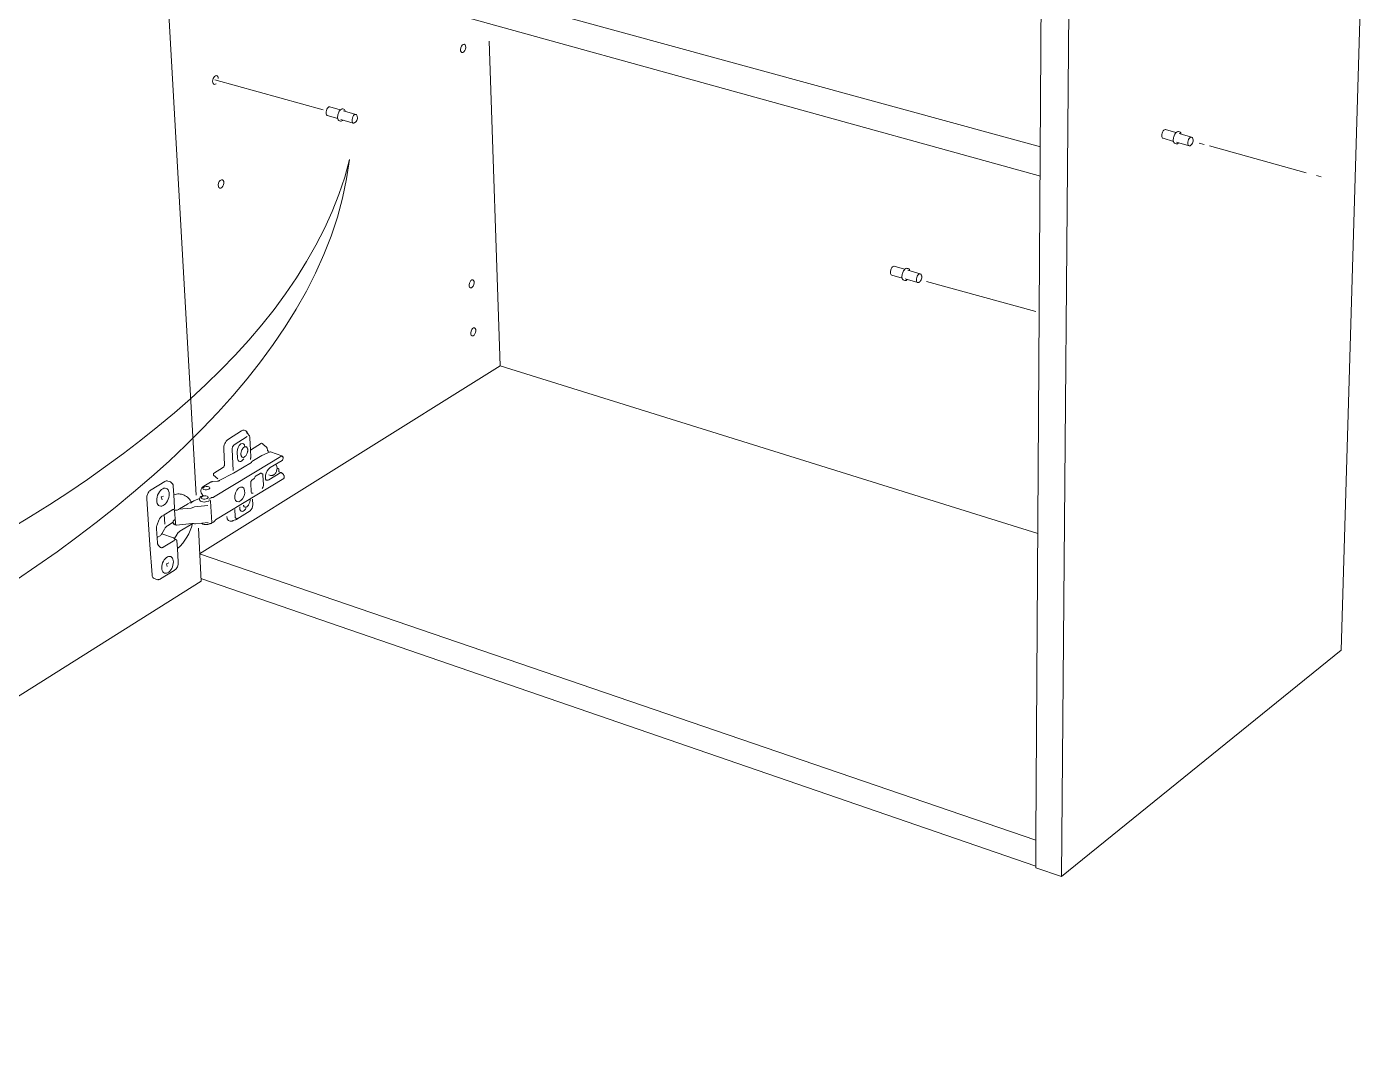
# Model space of a CAD drawing. Header units: metres. Extents: x -11.5 to 7.4, y -3.8 to 5.9.
# Drawn here: x 4.3625 to 4.6817, y -2.1862 to -1.9415 of the extents above; entities that cross this region are included whole.
import ezdxf

# ---------------------------------------------------------------- set-up
doc = ezdxf.new("R2010")
doc.units = ezdxf.units.M
doc.header["$MEASUREMENT"] = 0
doc.layers.add('PDF21_Geometry_Num_Penna__7_Num_Penna__7', color=7, linetype='Continuous', lineweight=18)

msp = doc.modelspace()

# ---------------------------------------------------------------- linework, layer by layer
at = {"layer": 'PDF21_Geometry_Num_Penna__7_Num_Penna__7', "color": 7, "linetype": 'Continuous', "lineweight": 18, "flags": 128}
for points in [[(4.674537001058905, -2.089567158856809), (4.681663565868751, -1.849088287116957)], [(4.402727779890924, -2.052704722892698), (4.39198817817265, -1.864673240372294)], [(4.610268556061177, -1.890697302714892), (4.608161667826581, -2.143302759739695)], [(4.603600469787279, -1.896699047193779), (4.602095549619708, -2.133899035727721)], [(4.603206979232443, -1.970042836480386), (4.395063620742031, -1.912991005801309)], [(4.603163858662743, -1.976948393014197), (4.395430821262917, -1.919418673400275)], [(4.472241578063723, -1.944904035748197), (4.474874266977274, -2.022055457334689)], [(4.432878886160809, -1.961256805415558), (4.407108510360741, -1.954117955543118)], [(4.642046573170173, -1.969459173156622), (4.640863521642524, -1.969132390491664)], [(4.666239915485253, -1.976159569145139), (4.643255791881144, -1.96979467821602)], [(4.669843861447358, -1.9771583447339), (4.668658352907192, -1.976830333562684)], [(4.567837055522681, -2.000453771824102), (4.570308810116272, -2.001174904998275)], [(4.602033755754869, -2.00914336514758), (4.576127015760029, -2.001967660087363)], [(4.474873652724144, -2.022055211633438), (4.403494982049818, -2.06666227390642)], [(4.602556730869427, -2.061876750624179), (4.474873161321639, -2.022054720230934)], [(4.411228920354231, -2.041855784117354), (4.411228920354231, -2.041759960629133), (4.411246119441861, -2.041651852078321), (4.411262090023232, -2.041547429046285), (4.411291574173452, -2.041440549001732), (4.41131491579238, -2.041342268500992), (4.411360370523971, -2.041245216506512), (4.411407053761824, -2.041154307043329), (4.411452508493415, -2.041073225630218), (4.411511476793857, -2.040994601229627), (4.411576587625596, -2.040920890854073), (4.4116367844323, -2.04086069404737), (4.411706809289075, -2.040807868278223), (4.41483090070632, -2.038841029757181)], [(4.414125001009763, -2.037336478141491), (4.41399969337132, -2.037310679510046), (4.413875614239139, -2.037309451003787), (4.413742935563141, -2.037336478141491), (4.413599200330808, -2.037380704366823), (4.413457922110997, -2.037461785779933)], [(4.414374510631015, -2.037418050957104), (4.414125123860389, -2.037336969543993)], [(4.414374387780388, -2.037417682405226), (4.414465297243574, -2.037454537593003), (4.414545150150424, -2.037497535312077), (4.414626231563531, -2.037557732118779), (4.414688885382754, -2.037624071456778), (4.414751539201974, -2.037711295401184), (4.414809278996159, -2.03779851934559), (4.414854733727752, -2.03789679984633), (4.414900188459344, -2.038003679890884), (4.414933358128343, -2.038120387985511), (4.414945643190935, -2.03815355765451), (4.4146483446762, -2.037816946939479)], [(4.41522881388369, -2.038484517240749), (4.414946257444065, -2.038152820550755)], [(4.41522942813682, -2.038484148688871), (4.4152933104623, -2.038566458608241), (4.415336308181374, -2.038643854502572), (4.415382991419225, -2.038742135003313), (4.415418618100741, -2.038857614591681), (4.41543950270715, -2.038980465217604), (4.415459158807298, -2.039114372399862), (4.415586923458257, -2.042029617753037)], [(4.411461722290358, -2.046893396883991), (4.411229534607362, -2.041855292714851)], [(4.414084214601955, -2.041338705832841), (4.413973649038624, -2.041423472764728), (4.413865540487812, -2.041521753265467), (4.413762345962036, -2.04164706090391), (4.413711977205407, -2.041717085760687), (4.413664065461296, -2.041788339123721), (4.413578070023151, -2.041940673899868), (4.413503131141335, -2.042101608219828), (4.413439248815855, -2.042271142083604), (4.413391337071747, -2.042446818478674), (4.413354481883969, -2.042597924748561), (4.413336054290079, -2.042746574005929), (4.413328683252525, -2.042885395213223), (4.413328683252525, -2.043025444926776), (4.413336054290079, -2.043153209577738), (4.413361852921524, -2.043272374684884), (4.413391337071747, -2.043384168754474), (4.413439248815855, -2.043478763736436), (4.413500674128818, -2.043579501249694), (4.413575613010634, -2.043654440131506), (4.413656694423741, -2.043718322456987), (4.413748832393185, -2.043753949138505), (4.413799201149814, -2.04376254868232), (4.413854483931477, -2.043760091669801), (4.413910995219403, -2.043761320176061), (4.41396627800107, -2.043753949138505), (4.414069472526846, -2.043712179925691), (4.414184952115214, -2.043654440131506)], [(4.414185074965838, -2.043654317280881), (4.414295640529172, -2.043572007361512), (4.414401292067465, -2.043473726860773), (4.414502029580726, -2.04334841922233), (4.414552398337355, -2.043278394365553), (4.41460276709398, -2.043208369508777), (4.414688762532128, -2.043056034732631), (4.414763701413941, -2.042891414893893), (4.414825126726903, -2.042723109536377), (4.414875495483532, -2.042548661647566), (4.414909893658791, -2.042402469402716), (4.4149307782652, -2.042255048651607), (4.414945520340309, -2.042108856406758), (4.414938149302754, -2.041976177730759), (4.4149307782652, -2.041842270548503), (4.414909893658791, -2.041724333947616), (4.414875495483532, -2.041618682409321), (4.414832497764458, -2.041514259377286), (4.414771072451497, -2.041415978876547), (4.414698590582201, -2.041337354475956), (4.414615052156574, -2.041283300200549), (4.414525371199648, -2.04124890202529), (4.414470088417984, -2.04123293144392), (4.414414805636316, -2.041234159950179), (4.414364436879689, -2.041234159950179), (4.4143128396168, -2.04124890202529), (4.414197360028432, -2.041282071694289), (4.414084337452582, -2.041338582982214)], [(4.418225140649977, -2.040351601053541), (4.41558630920513, -2.042029740603662), (4.415661248086941, -2.043669796459747)], [(4.418225632052479, -2.04035135535229), (4.418475018823106, -2.040428751246622)], [(4.418311996042505, -2.043326797512168), (4.420253035932101, -2.042443501511775)], [(4.41847514167373, -2.040429488350378), (4.418520596405321, -2.04045651548808), (4.418550080555544, -2.040503198725932), (4.418566051136912, -2.040546196445005)], [(4.418566419688794, -2.040545213639998), (4.418566419688794, -2.040645951153255), (4.419384604857445, -2.041320401089578)], [(4.419588536896477, -2.041719174221327), (4.419581165858922, -2.041631950276921), (4.419543082164886, -2.04155209737007), (4.419502541458334, -2.041462416413145), (4.419447258676666, -2.041392391556369), (4.419384604857445, -2.041321138193333)], [(4.419938784030986, -2.042369422584343), (4.419857702617877, -2.04232396785275), (4.41977539269851, -2.042262542539789), (4.419704139335472, -2.042182689632938), (4.419646399541287, -2.042095465688532), (4.419607087340992, -2.04198612863146), (4.419600944809694, -2.041886619624461), (4.419588659747106, -2.041719542773205)], [(4.420557951185643, -2.044886263357646), (4.406804823613458, -2.053237648907956)], [(4.411581624501261, -2.04754475090264), (4.415833484664489, -2.044968573277014)], [(4.415660633833813, -2.043669673609122), (4.415658176821294, -2.04376795410986), (4.415648348771219, -2.043867463116859), (4.415640977733664, -2.043957144073783), (4.415632378189851, -2.044054196068263), (4.41561517910222, -2.044151248062743), (4.415588151964517, -2.044264270638593)], [(4.41590092965812, -2.04479842516011), (4.41583336181386, -2.044969187530144), (4.415857931939046, -2.044959359480071)], [(4.418312487445005, -2.04332642896029), (4.415936556339638, -2.04476500978986), (4.415916900239491, -2.044784665890007), (4.41590092965812, -2.044798179458859)], [(4.422009554181562, -2.044009355589801), (4.42055745978314, -2.044886509058898)], [(4.406815880169793, -2.047589468530476), (4.406835536269941, -2.048016988708692), (4.407860110490146, -2.048870800558863)], [(4.407332221350551, -2.05861592646028), (4.42349936372214, -2.048737507629735)], [(4.408179276416297, -2.049282104454457), (4.41158223875439, -2.047544996603892)], [(4.416018129155251, -2.049111587785674), (4.416423536220801, -2.04885974400253)], [(4.416423659071427, -2.048859866853156), (4.416466656790499, -2.048826697184157), (4.4164998264595, -2.048783699465083), (4.416526853597201, -2.048734559214713)], [(4.416526853597201, -2.048734927766591), (4.416620220072904, -2.048506425602372)], [(4.416653635443156, -2.048531118578183), (4.416646264405601, -2.048523747540628), (4.416620465774155, -2.048506548452999), (4.416680662580859, -2.048397211395926), (4.416749458931378, -2.048296473882669), (4.416824397813189, -2.0482141639633), (4.416910393251337, -2.048146596119041)], [(4.416910761803214, -2.048145859015285), (4.417887424279309, -2.047552490492073)], [(4.417887301428685, -2.047551999089569), (4.417965925829275, -2.047517600914311), (4.418031036661015, -2.047501630332941), (4.418098604505273, -2.047501630332941), (4.418166172349531, -2.047527428964385)], [(4.418165680947029, -2.047528043217514), (4.418407696680097, -2.047655807868475)], [(4.418408065231976, -2.047656544972231), (4.418468262038679, -2.047708142235118), (4.418521087807825, -2.047773253066858), (4.418551800464307, -2.047869076555079), (4.418568999551935, -2.047978413612151)], [(4.418568753850684, -2.047977922209648), (4.418705118045459, -2.0502850569645)], [(4.422774913581067, -2.047337870448585), (4.419938292628485, -2.049070064274112)], [(4.419977236276901, -2.047911951423527), (4.420372815292378, -2.048042173087006)], [(4.420373183844255, -2.048042173087006), (4.420476378370031, -2.048071657237228), (4.420562373808179, -2.048080256781043), (4.420658197296397, -2.048080256781043), (4.420758934809655, -2.048071657237228)], [(4.422078964785209, -2.046367719055663), (4.422237442092651, -2.046430372874884), (4.422215328979984, -2.04642054482481), (4.422196901386094, -2.046430372874884)], [(4.422345182091584, -2.047155560119713), (4.42230709839755, -2.04651427985239), (4.422297270347476, -2.046506908814834), (4.422297270347476, -2.046495852258502), (4.422297270347476, -2.046481110183391), (4.422289899309922, -2.046471282133316), (4.422281299766105, -2.046462682589502), (4.422273928728551, -2.046454083045687), (4.422264100678476, -2.046446712008132), (4.422256729640921, -2.046438112464317), (4.422246901590848, -2.046430741426762)], [(4.422333142730245, -2.047156051522217), (4.422345427792838, -2.047156051522217), (4.422815945690127, -2.047330499411029), (4.422906855153311, -2.047371040117583), (4.422992850591458, -2.047414037836657), (4.423077617523342, -2.04747423464336), (4.423161155948973, -2.047533202943803), (4.423238551843305, -2.047610598838135), (4.423302434168786, -2.047686766226209), (4.423372459025565, -2.047770304651837), (4.423430198819744, -2.047866128140057), (4.423478110563856, -2.047960723122019), (4.423530936333005, -2.048060232129017), (4.423561648989486, -2.048160969642274), (4.423596047164745, -2.048262935661792), (4.423612017746114, -2.048364901681309), (4.423629216833742, -2.048468096207084), (4.423621845796188, -2.048482838282196), (4.42360464670856, -2.048501265876084)], [(4.3919879324714, -2.051459631798958), (4.391844197239068, -2.051548084249624), (4.391698004994218, -2.051677077406844), (4.391570240343258, -2.051819584132915), (4.391443704198556, -2.051978061440357), (4.391328224610186, -2.052154966341688), (4.391229944109449, -2.052350298836907), (4.391143948671301, -2.052553002369681), (4.391073923814526, -2.052752020383678), (4.39102109804538, -2.052964551966526), (4.390985471363861, -2.053175855043115), (4.390978100326306, -2.053377330069631), (4.390975643313785, -2.053573891071109), (4.391145177177561, -2.05604318865218)], [(4.395980577813928, -2.049371908262007), (4.395852813162966, -2.049337510086747), (4.395718905980708, -2.04933505307423), (4.395584998798451, -2.049359623199414), (4.395443720578639, -2.04939893539971), (4.395296299827532, -2.049476331294042), (4.3919879324714, -2.051459140396454)], [(4.404196704825093, -2.052644894637872), (4.403917833904247, -2.052186661803177), (4.403877293197693, -2.052084695783659), (4.403842895022434, -2.051982729764142), (4.403826924441065, -2.051881992250884)], [(4.404289825599545, -2.051132112030245), (4.404297196637099, -2.051241449087318)], [(4.406139956025958, -2.049638371269636), (4.40449375763858, -2.05063346133962), (4.404519556270023, -2.050626090302065), (4.404544126395207, -2.05063346133962)], [(4.405938235298192, -2.051014543981236), (4.405945606335747, -2.051126338050827)], [(4.406514036181896, -2.049522645980016), (4.406446468337638, -2.049528788511311), (4.406386271530936, -2.04954844461146), (4.406329760243011, -2.04956441519283), (4.406269563436309, -2.049582842786718), (4.406209366629607, -2.049604955899385), (4.406156540860458, -2.049631983037088), (4.406139341772828, -2.049638125568384)], [(4.407797825222803, -2.049387510291499), (4.406514036181896, -2.049522645980016), (4.406514036181896, -2.049541073573904), (4.406393642568492, -2.049557044155274), (4.406276934473864, -2.049588985318014), (4.406182339491902, -2.049638125568384)], [(4.408179399266924, -2.049282104454457), (4.408197826860812, -2.049282104454457), (4.408222396985995, -2.049282104454457), (4.408131487522811, -2.049322645161011), (4.408028292997036, -2.049354586323752), (4.407917727433706, -2.049379156448936), (4.407797333820298, -2.049397584042825)], [(4.415771076546518, -2.05194059199945), (4.415648225920595, -2.049885301027742)], [(4.4156487173231, -2.049885546728995), (4.4156487173231, -2.049759010584293), (4.415676972967061, -2.049632474439592), (4.4157089141298, -2.049499795763594), (4.415771567949021, -2.049379402150188), (4.415845278324575, -2.049271293599375), (4.415922674218908, -2.049177927123673), (4.416018497707128, -2.049111587785674)], [(4.416200562334748, -2.052230888028509), (4.416114566896599, -2.052271428735064), (4.416032256977232, -2.052289856328953), (4.415946261539087, -2.052268971722545), (4.415876236682308, -2.052221059978435), (4.415828324938197, -2.052153492134177), (4.415787784231645, -2.05205152611466), (4.415770585144015, -2.051940960551329)], [(4.418592709722738, -2.050767859924381), (4.418378949633633, -2.051180638027485)], [(4.418705486597336, -2.0502850569645), (4.418705486597336, -2.050404222071646), (4.418685830497189, -2.050523387178792), (4.418645289790636, -2.050651151829753), (4.418592464021486, -2.050767859924381)], [(4.419303032041832, -2.049175224409903), (4.419423425655237, -2.049199794535088), (4.419549961799939, -2.049201023041346), (4.4196777264509, -2.049186280966236), (4.4198042625956, -2.049134683703348), (4.419939398284118, -2.049069572871608)], [(4.394972834129474, -2.052936910575694), (4.394389293656335, -2.053155584689838), (4.394607967770478, -2.053812835538531)], [(4.39950295096042, -2.052605213885699), (4.39922408003957, -2.052519218447552), (4.39893415256239, -2.052466392678405), (4.398641768072691, -2.052439365540702), (4.3983370985204, -2.052445508071998), (4.398034885980627, -2.052486048778553), (4.397710560328187, -2.052559759154107), (4.397396062725822, -2.052660496667364)], [(4.397396185576449, -2.052660496667364), (4.397597660602964, -2.05572070575913)], [(4.400611432158131, -2.054853626041359), (4.398780957831864, -2.055965424205971)], [(4.400748287755411, -2.054768981960098), (4.400611923560636, -2.054853748891985)], [(4.401266471695555, -2.054460135486525), (4.400748042054158, -2.054768490557594)], [(4.40184988931807, -2.05427733375515), (4.401681583960553, -2.054421068987481), (4.401588217484852, -2.054493550856776), (4.401485022959074, -2.054553747663479), (4.4013818284333, -2.054606573432626)], [(4.401849520766193, -2.054277088053897), (4.401940430229377, -2.054210748715899), (4.402046081767669, -2.054151780415455), (4.402146819280928, -2.054103868671345), (4.4035129182412, -2.053535070273317)], [(4.402322249974747, -2.055524267608277), (4.405479511060991, -2.055206084487134)], [(4.403910708567944, -2.053355708359469), (4.4039180796055, -2.053455217366467)], [(4.404311324459082, -2.052806688912214), (4.404286754333896, -2.052837401568695), (4.404227786033452, -2.052882856300287), (4.40416758922675, -2.052925854019361), (4.404090193332417, -2.052963937713397), (4.404014025944344, -2.052997107382396)], [(4.404196213422592, -2.052644894637872), (4.404234297116627, -2.052703862938316), (4.404274837823182, -2.05276283123876), (4.404311693010959, -2.052807057464092)], [(4.40555911826659, -2.053237403206703), (4.40555911826659, -2.053335683707443)], [(4.405573491789823, -2.054165416834933), (4.405631231584007, -2.054139618203489), (4.405698799428267, -2.054133475672193)], [(4.405690691286955, -2.053717503452814), (4.406269317735058, -2.053377207219005), (4.406370055248313, -2.053325609956117), (4.406473249774091, -2.053285069249562), (4.40657153027483, -2.053267870161933), (4.40666735376305, -2.053267870161933)], [(4.405935778285675, -2.053848093668171), (4.405986147042302, -2.053916890018689), (4.406026687748858, -2.054000428444317), (4.406061085924115, -2.054085195376204), (4.40606968546793, -2.054169962308093)], [(4.406391676958476, -2.059201923945936), (4.406069808318556, -2.054169962308093)], [(4.406804332210957, -2.053237403206703), (4.406731850341661, -2.053269344369444), (4.40666796801618, -2.053268115863184)], [(4.41392106897073, -2.055086796529363), (4.413946867602174, -2.055198590598954), (4.413997236358803, -2.055293185580914), (4.414057433165505, -2.055391466081654), (4.414132372047318, -2.055467633469727), (4.414215910472947, -2.055530287288948), (4.414306819936131, -2.055568370982984), (4.4143559601865, -2.055574513514281), (4.414410014461907, -2.055575742020539), (4.414467754256091, -2.055574513514281), (4.414523037037759, -2.055568370982984), (4.414628688576052, -2.055525373263911), (4.414741711151901, -2.055467633469727)], [(4.414741711151901, -2.055467879170978), (4.414852276715234, -2.055385569251609), (4.414960385266046, -2.055286060244611), (4.415063579791822, -2.055161981112428), (4.415111491535932, -2.055091956255651), (4.415159403280043, -2.055023159905134), (4.41524539871819, -2.054867139610211), (4.415322794612521, -2.054704976783991), (4.415384219925482, -2.054535442920216), (4.415432131669593, -2.054362223537664), (4.41546898685737, -2.054214802786554), (4.41548741445126, -2.054068610541705), (4.415504613538889, -2.053921189790596), (4.415494785488814, -2.053789739620858)], [(4.391145668580066, -2.056043680054684), (4.39173166606572, -2.064551085899917)], [(4.394574429549603, -2.057686070072661), (4.394533888843048, -2.057713097210365), (4.394456492948715, -2.057781893560882), (4.394370497510566, -2.057847004392622), (4.39428695908494, -2.057932999830768), (4.394199735140534, -2.058032508837767), (4.394123567752461, -2.05814061738858), (4.394048628870648, -2.058257325483207), (4.393979832520129, -2.058385090134168), (4.393922092725944, -2.058520225822685), (4.393859438906723, -2.058655361511201), (4.393429461715989, -2.059794186813516)], [(4.395112023888645, -2.057372432424677), (4.394575166653356, -2.057685701520783)], [(4.397216455110723, -2.056156456929282), (4.39718942797302, -2.056166284979356), (4.397156258304019, -2.056166284979356), (4.397113260584947, -2.056183484066985), (4.397062891828318, -2.056199454648355), (4.397010066059169, -2.056225253279799), (4.396952326264987, -2.056258422948799), (4.395112023888645, -2.057372678125929)], [(4.395272958208604, -2.059646766062407), (4.395263130158531, -2.059612367887148), (4.395263130158531, -2.059576741205631), (4.395112023888645, -2.057372800976555)], [(4.397559331207674, -2.056279921808336), (4.397247290617829, -2.056158299688671)], [(4.397597783453588, -2.055721565713511), (4.397597783453588, -2.055738764801141), (4.397597783453588, -2.055754735382511), (4.397597783453588, -2.05577193447014), (4.397597783453588, -2.055789133557769), (4.397597783453588, -2.05580387563288), (4.397597783453588, -2.055814932189214), (4.397597783453588, -2.055832131276843), (4.397587955403516, -2.055839502314399), (4.397587955403516, -2.055857929908287), (4.397578127353443, -2.055864072439583), (4.397578127353443, -2.055880043020953), (4.397578127353443, -2.055891099577287), (4.397571984822145, -2.055899699121102), (4.39756461378459, -2.055916898208731), (4.397552328721996, -2.055931640283841), (4.397544957684442, -2.05594883937147), (4.397537586646886, -2.0559660384591), (4.397537586646886, -2.055977095015433), (4.397527758596814, -2.055983237546729), (4.397519159052999, -2.055991837090544), (4.397511788015445, -2.0559992081281), (4.39750195996537, -2.056016407215729), (4.397492131915294, -2.056025006759544), (4.39748476087774, -2.056042205847172), (4.397474932827668, -2.056049576884728), (4.397458962246295, -2.056058176428543), (4.397451591208741, -2.056065547466098), (4.397441763158666, -2.056074147009913), (4.397427021083555, -2.056083975059987), (4.397415964527221, -2.056090117591284), (4.397411050502186, -2.056101174147617), (4.397391394402037, -2.056108545185172), (4.397374195314409, -2.056118373235246), (4.397358224733038, -2.056124515766542), (4.39734102564541, -2.056133115310356), (4.397323826557781, -2.05614417186669), (4.397307855976408, -2.05614417186669), (4.39729065688878, -2.056149085891727), (4.397273457801148, -2.056149085891727), (4.397264858257337, -2.056158913941801), (4.397247659169707, -2.056158913941801), (4.397559699759555, -2.056280536061465)], [(4.397290165486277, -2.056174270270041), (4.397569036407122, -2.056279921808336)], [(4.397569036407122, -2.056279921808336), (4.397696801058084, -2.056310634464817), (4.397820880190269, -2.056332747577483), (4.397954787372523, -2.056332747577483), (4.39809238007356, -2.056306948946039), (4.39821891621826, -2.056265179733225), (4.398356508919298, -2.056217267989115), (4.398473217013924, -2.056149700144856)], [(4.397569527809628, -2.056279676107084), (4.397768545823624, -2.059323914617479), (4.39777468835492, -2.05943570868707), (4.39777468835492, -2.059527846656513), (4.39777468835492, -2.05959664300703), (4.39777468835492, -2.059627355663512), (4.397766088811107, -2.059647011763659), (4.397758717773549, -2.059618756119697), (4.397748889723477, -2.059570844375586), (4.397748889723477, -2.059586814956957)], [(4.398771129781789, -2.055964564251589), (4.398473831267054, -2.056148840190475)], [(4.398583905427881, -2.056083852209361), (4.401518806881203, -2.055789010707144)], [(4.401518192628075, -2.055789870661525), (4.401729495704663, -2.055756700992526), (4.401943255793771, -2.055691590160786), (4.402144730820286, -2.055616651278972), (4.402322864227877, -2.05552451330953)], [(4.409974001210418, -2.057783244917767), (4.409991200298048, -2.057968749362912), (4.410029283992086, -2.058146882770502), (4.410069824698638, -2.058316416634278), (4.410142306567934, -2.058461380372867), (4.410223387981043, -2.058583002492532), (4.410314297444227, -2.058682511499531), (4.410417491970003, -2.058761135900122), (4.410532971558371, -2.058816418681788)], [(4.412384944744176, -2.05844049576646), (4.412366517150289, -2.058449095310275), (4.412316148393659, -2.05847366543546), (4.412258408599476, -2.058501921079422), (4.412205582830326, -2.058528948217126), (4.412150300048662, -2.058547375811014), (4.412097474279513, -2.05855474684857), (4.411696981239004, -2.058644427805494)], [(4.41194870217152, -2.057799461200389), (4.411872534783448, -2.05615080580049)], [(4.41305005803293, -2.055759403706296), (4.413037772970336, -2.055497731873078)], [(4.393429707417242, -2.059794432514768), (4.393386709698168, -2.059922197165729), (4.393351083016652, -2.060053647335467), (4.393314227828874, -2.060190011530243), (4.393300714260022, -2.060316547674945), (4.393281058159873, -2.06045291186972), (4.393281058159873, -2.060569619964348), (4.39328842919743, -2.060690013577754), (4.393512017336612, -2.06405366371555)], [(4.394538557166833, -2.06188154179859), (4.395147896271412, -2.060818883884348)], [(4.395148019122042, -2.0608191295856), (4.395256127672853, -2.060642224684269), (4.395377749792519, -2.060482518870568), (4.395503057430961, -2.0603338696132), (4.395639421625736, -2.060196276912166), (4.39577701432677, -2.060079568817538), (4.395913378521545, -2.059986202341835)], [(4.395913378521545, -2.059985833789957), (4.397254907356638, -2.059176248165118)], [(4.397705769153777, -2.058552166985425), (4.397571861971521, -2.058611135285869), (4.397451468358113, -2.058679931636386), (4.397360558894929, -2.058753642011941), (4.397290534038154, -2.058837180437568), (4.397245079306561, -2.058921947369456), (4.397237708269007, -2.059009171313862)], [(4.397237831119634, -2.059008679911359), (4.397259944232299, -2.059371089257834)], [(4.397259452829793, -2.059371580660338), (4.397285251461239, -2.05944774804841), (4.397331934699089, -2.059522686930224), (4.397403188062126, -2.059590254774483), (4.397496554537828, -2.059652908593703), (4.397614491138714, -2.059703277350332), (4.397748398320971, -2.059746275069406)], [(4.397748889723477, -2.059570844375586), (4.397741518685923, -2.059390253955478)], [(4.397741764387174, -2.059389516851723), (4.397774934056173, -2.059586077853201)], [(4.397748889723477, -2.059596028753901), (4.397758717773549, -2.059619370372826), (4.397766088811107, -2.059652540041826), (4.39777468835492, -2.059688166723344), (4.397782059392474, -2.059705365810973), (4.397799258480106, -2.059729935936158), (4.397825057111548, -2.059763105605157), (4.397809086530179, -2.059763105605157), (4.397799258480106, -2.059753277555083), (4.397782059392474, -2.059753277555083), (4.397766088811107, -2.059753277555083), (4.397748889723477, -2.059745906517528)], [(4.397825671364679, -2.059762859903906), (4.397858841033678, -2.059791115547868), (4.397919037840383, -2.059813228660534), (4.397943607965566, -2.059823056710608), (4.397993976722194, -2.059823056710608)], [(4.397993608170317, -2.059823056710608), (4.401734409729702, -2.059449590807799), (4.401789692511366, -2.059439762757726), (4.401859717368142, -2.059442219770244), (4.401918685668589, -2.059442219770244), (4.40197642546277, -2.059453276326577), (4.402026794219401, -2.059461875870392), (4.402086991026101, -2.059476617945502)], [(4.398183289536744, -2.061996038581951), (4.39830122613763, -2.061811762643065), (4.39843021929485, -2.061636086247994), (4.398566583489627, -2.061484979978107), (4.398720146772032, -2.061355986820887), (4.398862653498101, -2.061249106776334)], [(4.398862407796853, -2.061248861075081), (4.401724827380878, -2.059517895755813), (4.401714999330803, -2.059499468161925), (4.40170762829325, -2.059492097124369), (4.401696571736915, -2.059483497580554), (4.401681829661804, -2.059467526999185), (4.401664630574176, -2.059460155961629)], [(4.402569179732852, -2.059547502756661), (4.402553209151485, -2.059547502756661), (4.402536010063855, -2.059547502756661), (4.402518810976227, -2.059547502756661), (4.402501611888596, -2.059547502756661), (4.402483184294706, -2.059547502756661), (4.402465985207076, -2.059547502756661), (4.402451243131967, -2.059547502756661), (4.402435272550596, -2.059547502756661), (4.402418073462966, -2.059547502756661), (4.402405788400376, -2.059547502756661), (4.402392274831524, -2.059547502756661), (4.402375075743892, -2.059547502756661), (4.402365247693821, -2.059538903212846), (4.40235050561871, -2.059538903212846), (4.402332078024823, -2.059538903212846), (4.402314878937192, -2.059531532175291), (4.402297679849564, -2.059531532175291), (4.402281709268193, -2.059531532175291), (4.402271881218118, -2.059521704125217), (4.402087605279233, -2.059477477899884)], [(4.402569425434105, -2.05954811700979), (4.405520297468799, -2.059245904470017)], [(4.403901126219122, -2.073161194868423), (4.403236504332874, -2.060532150523441)], [(4.403989824371038, -2.0594064702381), (4.40402053702752, -2.059438411400841), (4.404080733834222, -2.059490008663729), (4.404167957778629, -2.059534234889061), (4.404251496204255, -2.05958460364569), (4.404349776704997, -2.059619001820948), (4.404462799280846, -2.059652171489948), (4.40458687841303, -2.05968042713391), (4.404704815013915, -2.05969762622154), (4.40484117920869, -2.059707454271613), (4.404968943859652, -2.059717282321688), (4.40510285104191, -2.059708682777873), (4.405228158680352, -2.059700083234058), (4.405357151837572, -2.059686569665207), (4.405482459476012, -2.059659542527503), (4.405611452633234, -2.059627601364763), (4.405719561184046, -2.059595660202023), (4.405832583759898, -2.059545291445394), (4.405882952516526, -2.059528092357765)], [(4.405882952516526, -2.059527723805887), (4.405907522641712, -2.059509296211999), (4.405933321273157, -2.059503153680702), (4.405966490942156, -2.059504382186962), (4.405993518079857, -2.059495782643147), (4.406026687748858, -2.059485954593073), (4.406061085924115, -2.059485954593073)], [(4.406060594521614, -2.059485586041196), (4.406101135228166, -2.059485586041196), (4.40614413294724, -2.059479443509899), (4.406188359172573, -2.059479443509899), (4.406228899879126, -2.059470843966084), (4.406264526560646, -2.059454873384714), (4.406297696229647, -2.059436445790826)], [(4.406823865460478, -2.059118876922812), (4.406298064781522, -2.059437060043956), (4.406338605488077, -2.059401433362437), (4.406373003663337, -2.059343693568253), (4.406391431257225, -2.059278582736513), (4.406391431257225, -2.05920241534844)], [(4.406823619759225, -2.059118385520308), (4.406899787147296, -2.05906801676368), (4.406977183041629, -2.059010276969496), (4.407042293873369, -2.058943937631497), (4.407102490680074, -2.058875141280979), (4.407156544955479, -2.058817401486795), (4.407206913712107, -2.058748605136277)], [(4.407207527965239, -2.058749096538782), (4.407224727052865, -2.058724526413596), (4.407248068671791, -2.058691356744597), (4.407272638796979, -2.058666786619412), (4.407291066390865, -2.058650816038042), (4.407315636516051, -2.058631159937895), (4.407332835603679, -2.058622560394079)], [(4.411510002586345, -2.058762364406381), (4.411416636110642, -2.058822561213084), (4.411317127103644, -2.058868015944676), (4.411221303615424, -2.058902414119934), (4.411118109089651, -2.058919613207564), (4.411006315020058, -2.058929441257637), (4.410893292444209, -2.058930669763897), (4.410777812855837, -2.058903642626194), (4.41053334011025, -2.058816418681787)], [(4.411509634034468, -2.058762118705129), (4.411696366985872, -2.058644182104242)], [(4.411510248287598, -2.058762241555754), (4.411528675881486, -2.058742585455607), (4.41153850393156, -2.05870573026783), (4.411601157750781, -2.058662732548757)], [(4.391731174663217, -2.064550840198665), (4.392227491191951, -2.071646692352032)], [(4.393427618956602, -2.062803904298026), (4.394011159429741, -2.062452551507885)], [(4.393512140187237, -2.06405366371555), (4.393520739731052, -2.064140887659957), (4.393535481806163, -2.064214598035511), (4.393560051931345, -2.064325163598843), (4.393595678612865, -2.064408702024471), (4.393626391269347, -2.064487326425062), (4.393660789444604, -2.06454015219421), (4.393693959113603, -2.064580692900765), (4.394238187386449, -2.065123692667348)], [(4.394010668027237, -2.062452551507885), (4.394131061640641, -2.062369013082256), (4.394240398697715, -2.062268275568998), (4.394353421273564, -2.062149110461852), (4.394446787749267, -2.062025031329669), (4.394538925718711, -2.061881296097338)], [(4.394538065764328, -2.061881418947964), (4.397321860947763, -2.06290476466191), (4.397389428792025, -2.062936705824649), (4.397465596180096, -2.062973561012427), (4.397523335974277, -2.063016558731501), (4.397576161743428, -2.063058327944316), (4.398183043835491, -2.061995670030073)], [(4.394891261313859, -2.065093102861494), (4.397269649431747, -2.063658207550702)], [(4.397269035178617, -2.063658330401327), (4.397379600741948, -2.06357233496318), (4.397487709292761, -2.063480196993738), (4.397593360831056, -2.063362260392851)], [(4.397549626008226, -2.063133143975503), (4.397861666598075, -2.063248623563871), (4.397791641741298, -2.063238795513797), (4.397727759415817, -2.063252309082649), (4.39765773455904, -2.063303906345537), (4.3975926237273, -2.06336287464598)], [(4.39423867878895, -2.0651239383686), (4.394258334889098, -2.06514113745623), (4.39427430547047, -2.065159565050118), (4.394298875595654, -2.065166936087674), (4.394314846177023, -2.065176764137747), (4.394334502277173, -2.065184135175302), (4.394432782777912, -2.065211162313006), (4.394543348341243, -2.065217304844302), (4.39466128494213, -2.065195191731636), (4.394773079011721, -2.065162022062637), (4.394891015612608, -2.06509322571212)], [(4.403495596302948, -2.066662396757046), (4.602098375184104, -2.134639333599539)], [(4.396215713911946, -2.068794223668704), (4.395632173438806, -2.069014126289108), (4.395850847552952, -2.069671377137801)], [(4.224416730296124, -2.186180208050295), (4.403901494770999, -2.073161317719048)], [(4.392227859743828, -2.071647060903909), (4.392253658375273, -2.071822737298981), (4.392285599538013, -2.071991042656496), (4.392343339332196, -2.072138463407605), (4.39241950672027, -2.072262542539788), (4.392510416183452, -2.072375565115638), (4.392611153696711, -2.072460332047526), (4.392731547310115, -2.072519300347969)], [(4.394234256166417, -2.072630357313805), (4.39413351865316, -2.072690554120507), (4.394022953089827, -2.072737237358358), (4.393912387526496, -2.072772864039877), (4.393791993913092, -2.072797434165061), (4.393683885362279, -2.072804805202617), (4.393575776811467, -2.072804805202617), (4.39345661170432, -2.072779006571173), (4.393346046140989, -2.072751979433469), (4.392731793011368, -2.072519791750473)], [(4.403829135752328, -2.072500749903455), (4.602054763211902, -2.140859752192572)], [(4.602048129278103, -2.14119857421887), (4.608162404930336, -2.143303005440947), (4.674537369610784, -2.089566913155557)], [(4.602096041022213, -2.133898912877096), (4.602048129278101, -2.141198697069496)]]:
    msp.add_lwpolyline(points, dxfattribs=at)
for points in [[(4.436922391662469, -1.961230392530984), (4.434448057205746, -1.960508645103653, 0.2106302803650635), (4.434198301883217, -1.960534812286976, 0.1143645894673444), (4.433906040244151, -1.960799309684612, 0.08161987059904749), (4.43362225529826, -1.961391449701567, 0.0792853319809691), (4.433543508047121, -1.962042066616461, 0.1129226918755751), (4.433646948274216, -1.962424009212385, 0.1932292501349716), (4.433843509275563, -1.962580029507385), (4.43631772088167, -1.963302391187817)], [(4.437543401576512, -1.963660869314263, -0.06487020696359089), (4.43728430960644, -1.963855219004475, -0.1979721073717959), (4.436943521970127, -1.963891828491001), (4.436696592212019, -1.963818118115446, -0.2000271571060495), (4.43642988350329, -1.963604972279386, -0.1137959724144504), (4.436288850984553, -1.963087279741825, -0.08193984969838161), (4.436399047996037, -1.962201158177036, -0.08285913228911104), (4.436782341948907, -1.961397715083488, -0.12180415172374), (4.437180869379432, -1.961038377002703, -0.1999797331134871), (4.43752214841823, -1.960999433354247), (4.437766621163817, -1.961071915223543, -0.1959674953507393), (4.438035664034622, -1.961285675312633, -0.05969674086847666), (4.438150775071071, -1.961587642151173)], [(4.437053964682834, -1.963517011231306), (4.440017121780118, -1.964383108144069, 0.2033195789185185), (4.440266754251997, -1.964356695259497, 0.08649695479642981), (4.440509138536944, -1.964158905751759, 0.1169613660670161), (4.440708279401566, -1.963971681397851, 0.07799035152186061), (4.440921670938796, -1.963523645165107, 0.0873097780771577), (4.440981867745498, -1.963028557142633, 0.123965790843941), (4.440902629091779, -1.962739489619834, 0.09553185490611858), (4.440818599263645, -1.96246835828842, 0.1983643370844805), (4.440621792560917, -1.962310003831604), (4.437658635463631, -1.961443906918841)], [(4.440372037238427, -1.962338136624969, 0.1175790155607367), (4.440079775599331, -1.962603616827555, 0.0841908874047566), (4.439795990653426, -1.963194528338247, 0.07942355657477868), (4.439714786389722, -1.963845145253149, 0.1191593656593646), (4.439820437928015, -1.964224753687254)], [(4.635338069040348, -1.966644665316704), (4.632866068745452, -1.965921689383318, 0.1984289477789912), (4.632614102111642, -1.965949085072555, 0.1173157872686779), (4.6323191377589, -1.966213459619719, 0.07680976805724787), (4.632037809825526, -1.966804371130406, 0.0820904437939997), (4.631959308275508, -1.967456216551559, 0.119349878299353), (4.632062748502305, -1.967836316388324, 0.1914707318364163), (4.632259309504065, -1.967996022201867), (4.634733521110173, -1.968715926869781)], [(4.63559642390662, -1.966450929879543, 0.1203419363729247), (4.635198387878669, -1.966810882213579, 0.0826524059280125), (4.634814848224533, -1.967616536618388, 0.0821795529089203), (4.634704282661202, -1.96850106112504, 0.1137959724330569), (4.634845683731642, -1.96901887651331, 0.1974670450958694), (4.635112392440524, -1.969233742258051), (4.63535932219863, -1.969306224127346, 0.2005767191187509), (4.635700109834945, -1.969267894732058, 0.07299454792469393), (4.635959201805013, -1.969075264950609)], [(4.635469764911335, -1.968932512523285), (4.63843292200862, -1.96979738092979, 0.1995659300974562), (4.638682554480498, -1.969769985240209, 0.08696232178844544), (4.638924938765445, -1.969574284193112, 0.112705943756344), (4.63912407963007, -1.96938779694296, 0.07588609893203542), (4.639339805329191, -1.968936812295193, 0.07994614709651889), (4.639400002135893, -1.968442952778978, 0.1131254918004222), (4.639318429320282, -1.968154990911812)], [(4.636566575299566, -1.967001914936894, 0.06196782868455947), (4.63645134141251, -1.966701299455233, 0.199100476417982), (4.636184755554213, -1.966485082353629), (4.635937825796104, -1.966413828990593)], [(4.636074189990881, -1.966858056853933), (4.639037347088166, -1.967725382272957, 0.2106302813636283), (4.638788083168166, -1.967751918008156, 0.1192342095136985), (4.638495207275962, -1.968015924003267, 0.07848267914285195), (4.638211668031333, -1.968607572617716, 0.08207483606200268), (4.63813304363074, -1.969258680935114, 0.1192406996246936), (4.638236238156516, -1.969640254979233)], [(4.567640371670578, -2.000294188861027, -0.1188884064091634), (4.567534720132283, -1.999915686082554, -0.07927593251215277), (4.567615801545394, -1.999263349258898, -0.07982115621994187), (4.567897006628133, -1.998670840690068, -0.1171325703886101), (4.568192216682229, -1.998406957545583, -0.1999650029328032), (4.56844172630348, -1.998380053258505), (4.570915937909588, -1.999102414938938)], [(4.571536947823635, -2.001533505975347, -0.07544993434230342), (4.571277855853557, -2.001725398653041, -0.1993937090132492), (4.57093719106787, -2.001763850898954), (4.570690261309764, -2.001692597535919, -0.1953709767678827), (4.570423429750301, -2.001477486089903, -0.1142488204259261), (4.570282397231681, -2.000959916402909, -0.08143416334593766), (4.570390260081254, -2.000074777643126, -0.08078780193110667), (4.570773554034124, -1.999268877537055, -0.1151008464308821), (4.571174415626531, -1.998908433800609, -0.2015043956022005), (4.57151323765283, -1.998872070015331), (4.571760167410938, -1.998943323378366, -0.2013600902903494), (4.572029210281633, -1.999159540480035, -0.06742792180360258), (4.572141864305673, -1.999460770214761)], [(4.571047510929951, -2.001390753548024), (4.574011036579121, -2.00225500770138, 0.2011272856023472), (4.574258212038444, -2.002227857713015, 0.08782885269238515), (4.574478360360104, -2.002046898741034, 0.1108565413866741), (4.574699000084292, -2.001845915117073, 0.08000587441104084), (4.574915217185891, -2.001395053319924, 0.08362306951786354), (4.574974799739412, -2.000900702401215, 0.1184921644998974), (4.574908091849656, -2.000635345049211, 0.08989724553678292), (4.574811899809365, -2.000339152190197, 0.2024950299895955), (4.574615338808036, -2.00018436040145)], [(4.571652181710748, -1.999317034982427), (4.574615338808036, -2.00018436040145, 0.206974903211251), (4.574365952037409, -2.000210159032894, 0.1192342095533871), (4.574073198995832, -2.000474165028005, 0.08161685092142214), (4.573787079888053, -2.001065322239951, 0.07635369934828587), (4.573708455487463, -2.001717659063607, 0.1175567537864592), (4.573814107025758, -2.002098496003971, 0.2029638115057741), (4.574011036579115, -2.002255007701399)], [(4.406816371572296, -2.047589222829225), (4.409175349291289, -2.046101256048034), (4.409236774604249, -2.046039830735072), (4.409296971410951, -2.045967348865777), (4.409354711205138, -2.045872753883815), (4.409386652367878, -2.045773244876817), (4.409407536974284, -2.045665136326004), (4.40941490801184, -2.04555825628145), (4.409244022791199, -2.041840304938487, -0.2403620081586164), (4.410343535893199, -2.039428747151601), (4.413457799260371, -2.037460680124299)], [(4.412519834731443, -2.043913286400328), (4.412444895849628, -2.042425565320389, -0.2296376557301521), (4.413297233492287, -2.04054877630815)], [(4.420327606262038, -2.042434656266708), (4.420312864186926, -2.042434656266708), (4.420303036136854, -2.042424828216634), (4.420287065555481, -2.042424828216634), (4.420279694517927, -2.042434656266708), (4.420262495430299, -2.042434656266708), (4.420253527334605, -2.042443132959897), (4.420269497915976, -2.042434533416082), (4.420327360560785, -2.042434656266708), (4.423043587899965, -2.04340026218647), (4.423086585619037, -2.043416232767839), (4.423136954375666, -2.043450630943099), (4.423187323132295, -2.043493628662173), (4.423237691888923, -2.043546454431319), (4.423272090064181, -2.043596823187948), (4.423305259733182, -2.043654562982133), (4.423328601352106, -2.043713531282576), (4.423348257452254, -2.04377127107676), (4.423353171477293, -2.043841295933537), (4.423353171477293, -2.043857266514907), (4.423353417178479, -2.043841050232296, -0.2928925961537925), (4.423089288332807, -2.044463902905719), (4.42318265480851, -2.044390192530165), (4.423250222652767, -2.044286998004389), (4.423300591409395, -2.044172746922279), (4.423328847053359, -2.044029011689949), (4.42332970700774, -2.043872499992522), (4.423322335970184, -2.043771762479264), (4.42327933825111, -2.04368085301608), (4.423231426507, -2.043587486540378), (4.423163858662743, -2.043511319152306), (4.42308646276841, -2.043451122345603), (4.423002924342784, -2.043409353132788), (4.422009062779059, -2.044008864187298)], [(4.419312614390654, -2.049183701103092), (4.41930278634058, -2.049175101559277), (4.419286815759211, -2.049149302927832), (4.419264702646542, -2.049122275790129), (4.419245046546395, -2.0490719070335), (4.419211876877394, -2.049004339189242), (4.419187306752212, -2.048919572257355), (4.419171336170841, -2.048818834744097), (4.419154137083209, -2.048708269180766), (4.419149223058175, -2.048598932123693), (4.419149223058175, -2.048472395978992), (4.419149223058175, -2.048338488796735), (4.419168879158322, -2.048193525058145), (4.419184849739695, -2.04803996177574), (4.419194677789767, -2.047996964056666, -0.1949113587004183), (4.420245910595797, -2.046188111440562), (4.423088674079676, -2.044464517158849)], [(4.420759426212159, -2.048071657237228), (4.420847878662824, -2.048053229643339), (4.420943702151044, -2.048018831468081), (4.421041982651786, -2.04797091972397), (4.421142720165042, -2.047910722917268), (4.421229944109447, -2.047840698060491), (4.42132576759767, -2.047752245609826), (4.421426505110926, -2.047644382760264), (4.421512500549074, -2.047526446159378), (4.421604638518515, -2.047394995989639), (4.421673434869033, -2.047252489263567), (4.421748373750848, -2.04710138299368), (4.421761887319699, -2.047038729174459, 0.2421668678084102), (4.421699724903002, -2.045561327547087)], [(4.397395939875198, -2.052660128115487), (4.397257118667902, -2.050630635775223, 0.3020011010907978), (4.396597165105439, -2.049594022193677), (4.395980454963301, -2.049371662560755)], [(4.403826678739811, -2.051882483653388), (4.403811936664701, -2.051619583313911, -0.2790353256859449), (4.40449375763858, -2.05063346133962)], [(4.401568807085956, -2.054503256056223, 0.2079444849463165), (4.399814868699641, -2.052716762254038), (4.399502828109791, -2.052604968184447)], [(4.403529134523824, -2.053848093668171), (4.403512672539966, -2.053578682245523, -0.300485096889831), (4.40401390309372, -2.0529975987849), (4.404031102181349, -2.0529975987849), (4.404047441314598, -2.053007795386852), (4.404130979740223, -2.052963569161519), (4.404210832647074, -2.052926713973742)], [(4.41238543614668, -2.058440618617086), (4.415487905853764, -2.056437784862648, 0.2377156075673783), (4.416152527740012, -2.055011857647549), (4.416094787945827, -2.05365435823109)], [(4.401799520561442, -2.059439639907099, -0.1656096407436996), (4.398253314393518, -2.065414971501415), (4.398130463767593, -2.063602924769036), (4.398130463767593, -2.063584497175147), (4.398120635717522, -2.063577126137592), (4.398120635717522, -2.063559927049962), (4.398120635717522, -2.063543956468592), (4.398113264679967, -2.063534128418519), (4.398113264679967, -2.063518157837148), (4.398104665136152, -2.063500958749519), (4.398104665136152, -2.06348375966189), (4.398097294098596, -2.063476388624334), (4.398089923061042, -2.063459189536704), (4.398077637998448, -2.063444447461594), (4.398072723973412, -2.063424791361446), (4.398062895923337, -2.063416191817632), (4.398055524885782, -2.063400221236262), (4.398049382354486, -2.063391621692447), (4.398039554304415, -2.063384250654891), (4.398029726254338, -2.063374422604817), (4.398019898204263, -2.063357223517188), (4.398014984179227, -2.063347395467114), (4.398002699116637, -2.063341252935817), (4.397999013597857, -2.063331424885743), (4.397989185547782, -2.06332159683567), (4.397979357497709, -2.063315454304373), (4.397971986460153, -2.063306854760559), (4.397954787372523, -2.063297026710485), (4.39794618782871, -2.063288427166671), (4.397938816791156, -2.063278599116597), (4.397919160691007, -2.063278599116597), (4.397911789653453, -2.063269999572782), (4.397895819072081, -2.063263857041486), (4.39788599102201, -2.063254028991412), (4.397868791934378, -2.063254028991412)], [(4.398252822991015, -2.06541509435204), (4.398468302988883, -2.068650611286998, -0.2630061200354017), (4.397516210637976, -2.070606393251708), (4.39423364191329, -2.072630971566934)]]:
    msp.add_lwpolyline(points, format="xyb", dxfattribs=at)
for points in [[(4.415986925096266, -2.044759235810441), (4.415962354971084, -2.044756778797923)], [(4.418355239462826, -2.043326797512168), (4.41833558336268, -2.043320654980872)], [(4.423043710750589, -2.043399893634592), (4.423026511662959, -2.043399893634592)], [(4.411624867921587, -2.047546102259525), (4.411599069290142, -2.047544873753266)], [(4.419176373046504, -2.048100772835572), (4.419202171677947, -2.048109372379386), (4.419182515577802, -2.048115514910683)], [(4.419958071579257, -2.047902860477209), (4.419958071579257, -2.047921288071097), (4.419970356641851, -2.047921288071097)], [(4.42199309219769, -2.046376441450103), (4.422009062779059, -2.046376441450103), (4.422018890829131, -2.046367841906288), (4.422036089916759, -2.046367841906288), (4.42205328900439, -2.046367841906288), (4.422069259585761, -2.046367841906288)], [(4.422045549414959, -2.046376318599477), (4.422019750783514, -2.046376318599477)], [(4.422280685512977, -2.046549660832656), (4.422297884600606, -2.046531233238767)], [(4.422333511282122, -2.047156051522217), (4.422326140244568, -2.047163422559772)], [(4.422815699988876, -2.047330008008525), (4.422800957913765, -2.047330008008525)], [(4.423628602580614, -2.04846821905771), (4.423628602580614, -2.048492789182895), (4.423622460049318, -2.048543157939524), (4.423610174986724, -2.048593526696153), (4.423592975899096, -2.048634067402707), (4.42356717726765, -2.04867829362804), (4.423545064154984, -2.048712691803299), (4.423499609423393, -2.048737261928484), (4.423552435192541, -2.048693035703151), (4.423575776811465, -2.048642666946522), (4.423592975899096, -2.048575099102265)], [(4.406182953745033, -2.04963824841901), (4.40615715511359, -2.049632105887714)], [(4.404361816066334, -2.05274686065739), (4.404328646397337, -2.052797229414018)], [(4.405446341391992, -2.055198467748327), (4.405463540479623, -2.055198467748327)], [(4.397216332260095, -2.056156456929283), (4.397233531347725, -2.056156456929283)], [(4.401724827380878, -2.059517895755813), (4.40173465543095, -2.059483497580554)], [(4.405907031239208, -2.05946826410294), (4.405907031239208, -2.059502662278198)], [(4.39753304117373, -2.063126632892329), (4.397550240261356, -2.06309223471707)]]:
    msp.add_lwpolyline(points, close=True, dxfattribs=at)
at = {"layer": 'PDF21_Geometry_Num_Penna__7_Num_Penna__7', "color": 7, "linetype": 'Continuous', "lineweight": 18}
msp.add_arc((4.638948745488978, -1.968042267354933), 0.0003283619529241832, 29.6788938527034, 74.3236413244606, dxfattribs=at)
for centre, major_axis, ratio in [((4.466079157300589, -1.946640606617482), (0.0002677364525336401, 0.0009720669800261651), 0.5679300920222584), ((4.408625814455963, -1.978833088583655), (0.0003093595570584639, 0.001009168157273255), 0.5869423034496852), ((4.468096380198457, -2.002565546147576), (0.0002886643315305193, 0.0009522501644045888), 0.554551643139015), ((4.468507939409459, -2.013940445465802), (0.0002954246242605763, 0.000950674723624978), 0.5474315055070278), ((4.394813449584142, -2.053212950650665), (0.0007891932489814126, 0.002090088406487389), 0.5993493612260363), ((4.405114858027984, -2.051068930004797), (0.0008246878726438921, 5.94826160340567e-05), 0.4732918416786827), ((4.413036198021207, -2.052545115437698), (0.0006401058240168567, 0.001728085055948902), 0.5924781942764756), ((4.404734716343951, -2.053291283828968), (0.000824491218125445, 5.863703326625114e-05), 0.4729623561006168), ((4.39590445697227, -2.069280944622875), (0.0007525962190548797, 0.001953567660882172), 0.5973957349435792)]:
    msp.add_ellipse(centre, major_axis=major_axis, ratio=ratio, dxfattribs=at)
for centre, major_axis, ratio, start_param, end_param in [((4.407285871501745, -1.954153338790107), (0.0003012713374612731, 0.001023339079311958), 0.5945036527563272, 5.241460437440987, 10.13570146211133), ((4.412717231822294, -2.043269457907887), (0.001142556873301003, 0.00280286079050418), 0.3796602344704254, 5.643948259672485, 6.723496528749296), ((4.413438510485875, -2.043290175437082), (0.0004773330117711082, 0.001444089514516911), 0.5455581938694507, 2.187813488491953, 4.322090332158872), ((4.404794129194292, -2.053743218440701), (0.001264090791165629, 0.0001208570864412728), 0.4778691663396224, 3.115848752349488, 5.330435275985526), ((4.413027316935338, -2.056320363638309), (0.0008738170709419181, 0.001919216472471508), 0.3318235839349832, 2.58707003711964, 3.563515705537141), ((4.413995400872702, -2.054997286645982), (0.0005051952868031506, 0.001580427862299949), 0.50888478918337, 2.228117416441288, 4.389754269786151)]:
    msp.add_ellipse(centre, major_axis=major_axis, ratio=ratio, start_param=start_param, end_param=end_param, dxfattribs=at)
for points in [[(4.44037240579029, -1.96233752237181), (4.440459274300956, -1.96233752237181), (4.440536705752677, -1.962310495234107), (4.44062179256092, -1.962310495234107)], [(4.440017367481371, -1.964382493890941), (4.440104105591393, -1.964382493890941), (4.439733340630264, -1.964225245089756), (4.439820806479894, -1.964225245089756)], [(4.635596915309169, -1.966450192775866), (4.635702566847462, -1.966393681487941), (4.635822960460866, -1.966378939412829), (4.635937211542972, -1.966413337588088)], [(4.63923439949215, -1.967880419762873), (4.63928476824878, -1.967972557732315), (4.639315480905259, -1.968073295245573), (4.639332679992883, -1.968176489771349)], [(4.638433167709874, -1.969797012377913), (4.638519905819896, -1.969797012377913), (4.638150208561118, -1.969640992082988), (4.638236606708395, -1.969640992082988)], [(4.439131983020337, -1.973031915059742), (4.416586436150777, -2.062725157046809), (4.238220840878069, -2.114559521642897), (4.19429437107271, -2.125906005453231)], [(4.199671542969394, -2.147553514247289), (4.225520543170052, -2.139383947623347), (4.427103678236126, -2.07188367120944), (4.439131983020333, -1.973031915059742)], [(4.567837055522681, -2.000453771824102), (4.567924486855398, -2.000453771824102), (4.567553123625888, -2.000294066010401), (4.5676404945212, -2.000294066010401)]]:
    msp.add_open_spline(points, degree=3, dxfattribs=at)

doc.saveas('drawing.dxf')
